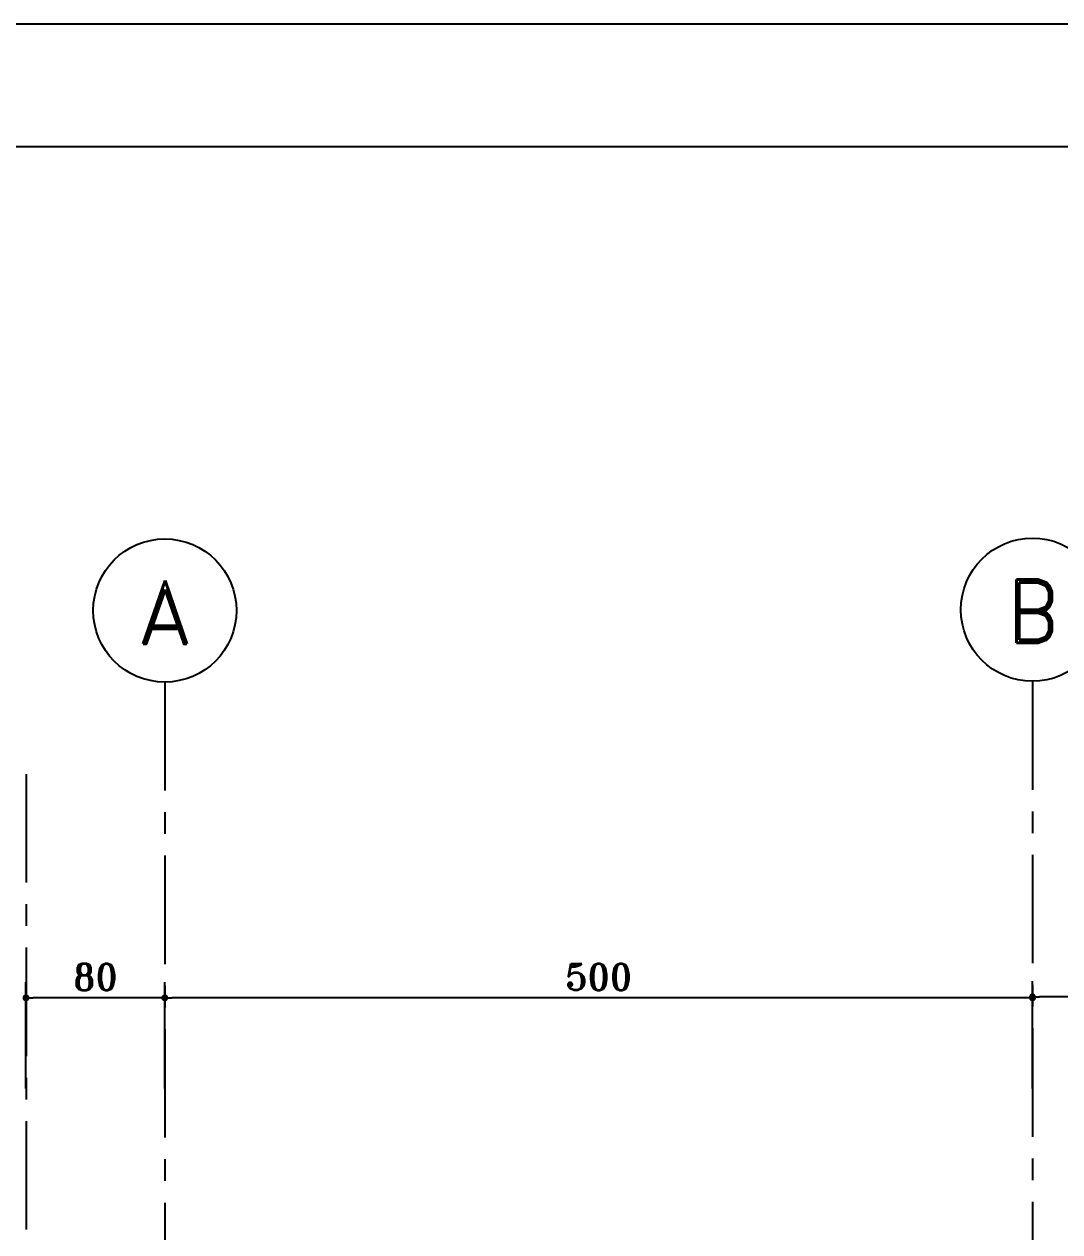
# Model space of a CAD drawing. Header units: inches. Extents: x 460503 to 460688, y 47570 to 48852.
# Drawn here: x 460521.71 to 460533.65, y 48053.14 to 48067.06 of the extents above; entities that cross this region are included whole.
import ezdxf
from ezdxf.enums import TextEntityAlignment as Align

# ---------------------------------------------------------------- set-up
doc = ezdxf.new("R2010")
doc.units = ezdxf.units.IN
doc.header["$MEASUREMENT"] = 0
for name, pattern in [('CENTER', [2, 1.25, -0.25, 0.25, -0.25]), ('DASHDOTX2', [2, 1, -0.5, 0, -0.5]), ('HIDDEN', [0.375, 0.25, -0.125])]:
    doc.linetypes.add(name, pattern=pattern)
for name, color, linetype in [('1', 1, 'Continuous'), ('3', 3, 'HIDDEN'), ('Ax', 1, 'DASHDOTX2'), ('AXE', 1, 'CENTER'), ('DIM', 8, 'Continuous'), ('lateral brace', 5, 'Continuous'), ('Layer4', 118, 'Continuous'), ('wall', 4, 'Continuous')]:
    doc.layers.add(name, color=color, linetype=linetype)
doc.styles.add('ROMAND', font='ROMAND.shx')
doc.styles.add('ROMANT', font='romant')
doc.dimstyles.new('1-100', dxfattribs={"dimtxt": 0.3, "dimasz": 0.08, "dimexe": 0.18, "dimexo": 0.0625, "dimgap": 0.09, "dimtad": 1, "dimdec": 0, "dimlfac": 100, "dimdsep": 46, "dimtxsty": 'ROMANT', "dimblk": 'DOT', "dimcen": 0.09, "dimclrd": 1, "dimclre": 1, "dimclrt": 3, "dimadec": 0, "dimazin": 0, "dimtfac": 1, "dimtdec": 0, "dimtix": 1, "dimtofl": 0, "dimtmove": 2, "dimatfit": 3, "dimldrblk": 'DOT', "dimfxl": 1, "dimtolj": 1, "dimarcsym": 0})

# ---------------------------------------------------------------- blocks, each defined once
blk = doc.blocks.new('DOT')
at = {"layer": 'DIM', "color": 0, "linetype": 'ByBlock'}
blk.add_line((-0.5, 0), (-1, 0), dxfattribs=at)
at = {"layer": 'DIM', "color": 0, "linetype": 'ByBlock', "const_width": 0.5}
blk.add_lwpolyline([(-0.25, 0, 1), (0.25, 0, 1)], format="xyb", close=True, dxfattribs=at)
blk = doc.blocks.new('*D377')
at = {"layer": 'Defpoints', "color": 0, "transparency": 16777216}
for p in [(460533.335, 48055.852), (460533.335, 48054.736), (460543.335, 48054.736)]:
    blk.add_point(p, dxfattribs=at)
at = {"layer": 'wall', "color": 1, "lineweight": -2, "transparency": 16777216}
for p, q in [((460533.335, 48054.798), (460533.335, 48056.032)), ((460543.335, 48054.798), (460543.335, 48056.032)), ((460543.255, 48055.852), (460533.415, 48055.852))]:
    blk.add_line(p, q, dxfattribs=at)
at = {"layer": 'wall', "color": 1, "lineweight": -2, "transparency": 16777216, "xscale": 0.08, "yscale": 0.08, "zscale": 0.08}
for p, rotation in [((460533.335, 48055.852), 180.0000000080041), ((460543.335, 48055.852), 8.004077400869392e-09)]:
    blk.add_blockref('DOT', p, dxfattribs=dict(at, rotation=rotation))
at = {"layer": 'wall', "color": 3, "transparency": 16777216, "insert": (460538.335, 48056.092), "char_height": 0.3, "attachment_point": 5, "rotation": 0, "style": 'ROMANT'}
blk.add_mtext('\\A1;500', dxfattribs=at)
blk = doc.blocks.new('_Dot')
at = {"layer": 'DIM', "color": 0, "lineweight": -2}
blk.add_line((-0.5, 0), (-1, 0), dxfattribs=at)
at = {"layer": 'DIM', "color": 0, "const_width": 0.5}
blk.add_lwpolyline([(-0.25, 0, 1), (0.25, 0, 1)], format="xyb", close=True, dxfattribs=at)
blk = doc.blocks.new('*D378')
at = {"layer": 'Defpoints', "color": 0, "transparency": 16777216}
for p in [(460523.335, 48055.842), (460523.335, 48054.736), (460533.335, 48054.736)]:
    blk.add_point(p, dxfattribs=at)
at = {"layer": 'wall', "color": 1, "lineweight": -2, "transparency": 16777216}
for p, q in [((460523.335, 48054.798), (460523.335, 48056.022)), ((460533.335, 48054.798), (460533.335, 48056.022)), ((460533.255, 48055.842), (460523.415, 48055.842))]:
    blk.add_line(p, q, dxfattribs=at)
at = {"layer": 'wall', "color": 1, "lineweight": -2, "transparency": 16777216, "xscale": 0.08, "yscale": 0.08, "zscale": 0.08, "rotation": 180}
blk.add_blockref('DOT', (460523.335, 48055.842), dxfattribs=at)
at = {"layer": 'wall', "color": 1, "lineweight": -2, "transparency": 16777216, "xscale": 0.08, "yscale": 0.08, "zscale": 0.08}
blk.add_blockref('DOT', (460533.335, 48055.842), dxfattribs=at)
at = {"layer": 'wall', "color": 3, "transparency": 16777216, "insert": (460528.335, 48056.082), "char_height": 0.3, "attachment_point": 5, "style": 'ROMANT'}
blk.add_mtext('\\A1;500', dxfattribs=at)
blk = doc.blocks.new('*D415')
at = {"layer": 'Defpoints', "color": 0, "transparency": 16777216}
for p in [(460521.735, 48055.842), (460521.735, 48054.736), (460523.335, 48054.736)]:
    blk.add_point(p, dxfattribs=at)
at = {"layer": 'wall', "color": 1, "lineweight": -2, "transparency": 16777216}
for p, q in [((460521.735, 48054.798), (460521.735, 48056.022)), ((460523.335, 48054.798), (460523.335, 48056.022)), ((460523.255, 48055.842), (460521.815, 48055.842))]:
    blk.add_line(p, q, dxfattribs=at)
at = {"layer": 'wall', "color": 1, "lineweight": -2, "transparency": 16777216, "xscale": 0.08, "yscale": 0.08, "zscale": 0.08, "rotation": 180}
blk.add_blockref('DOT', (460521.735, 48055.842), dxfattribs=at)
at = {"layer": 'wall', "color": 1, "lineweight": -2, "transparency": 16777216, "xscale": 0.08, "yscale": 0.08, "zscale": 0.08}
blk.add_blockref('DOT', (460523.335, 48055.842), dxfattribs=at)
at = {"layer": 'wall', "color": 3, "transparency": 16777216, "insert": (460522.535, 48056.082), "char_height": 0.3, "attachment_point": 5, "style": 'ROMANT'}
blk.add_mtext('\\A1;80', dxfattribs=at)

msp = doc.modelspace()

# ---------------------------------------------------------------- linework, layer by layer
at = {"layer": '1'}
msp.add_lwpolyline([(460507.46120186, 48009.01534443), (460588.72955203, 48009.01534443), (460588.72955203, 48065.64834106), (460507.46120186, 48065.64834106)], close=True, dxfattribs=at)
at = {"layer": 'Ax', "linetype": 'Continuous', "ltscale": 0.5}
for centre in [(460523.33534581, 48060.30566638, 0.00499999), (460533.33534581, 48060.31562571, 0.00499999)]:
    msp.add_circle(centre, 0.825, dxfattribs=at)
at = {"layer": 'AXE'}
for p, q in [((460523.33534581, 48059.48066638, 0.00499999), (460523.33534581, 48017.182472, 0.00499999)), ((460533.33534581, 48059.49062571, 0.00499999), (460533.33534581, 48017.19243133, 0.00499999)), ((460521.73534581, 48058.42037744, 0.00499999), (460521.73534581, 48048.51214599, 0.00499999))]:
    msp.add_line(p, q, dxfattribs=at)
at = {"layer": 'DIM'}
msp.add_lwpolyline([(460506.04537694, 48007.59951951), (460590.14537694, 48007.59951951), (460590.14537694, 48067.06416598), (460506.04537694, 48067.06416598)], close=True, dxfattribs=at)
at = {"layer": 'lateral brace'}
msp.add_lwpolyline([(460506.04537694, 48007.59951951), (460590.14537694, 48007.59951951), (460590.14537694, 48067.06416598), (460506.04537694, 48067.06416598)], close=True, dxfattribs=at)
at = {"layer": 'Layer4'}
msp.add_lwpolyline([(460590.14537694, 48067.06416598), (460506.04537694, 48067.06416598), (460506.04537694, 48007.59951951), (460590.14537694, 48007.59951951)], close=True, dxfattribs=at)

# ---------------------------------------------------------------- texts
at = {"layer": '3', "color": 3, "style": 'ROMAND'}
for s, p in [('A', (460523.33772145, 48060.28670818, 0.005)), ('B', (460533.33772145, 48060.29666751, 0.005))]:
    msp.add_text(s, height=0.7299072, dxfattribs=at).set_placement(p, align=Align.MIDDLE_CENTER)

# ---------------------------------------------------------------- dimensions: what is measured, and where the dimension line sits
at = {"layer": 'wall'}
for base, p1, p2, text, picture, middle in [((460521.73534581, 48055.84167191, 0.00499999), (460523.33534581, 48054.73583917, 0.00499999), (460521.73534581, 48054.73583917, 0.00499999), '80', '*D415', (460522.53534581, 48056.08167191, 0.00499999)), ((460523.33534581, 48055.84167191, 0.00499999), (460533.33534581, 48054.73583917, 0.00499999), (460523.33534581, 48054.73583917, 0.00499999), '500', '*D378', (460528.33534581, 48056.08167191, 0.00499999))]:
    dim = msp.add_linear_dim(base=base, p1=p1, p2=p2, text=text, dimstyle='1-100', dxfattribs=at)
    dim.commit()
    dim.dimension.update_dxf_attribs({"geometry": picture, "text_midpoint": middle})
dim = msp.add_aligned_dim(p1=(460543.33534581, 48054.73583917, 0.00499999), p2=(460533.33534581, 48054.73583917, 0.00499999), distance=-1.11579207, text='500', dimstyle='1-100', dxfattribs=at)
dim.commit()
dim.dimension.update_dxf_attribs({"geometry": '*D377', "text_midpoint": (460538.33534581, 48056.09163125, 0.00499999)})

doc.saveas('drawing.dxf')
